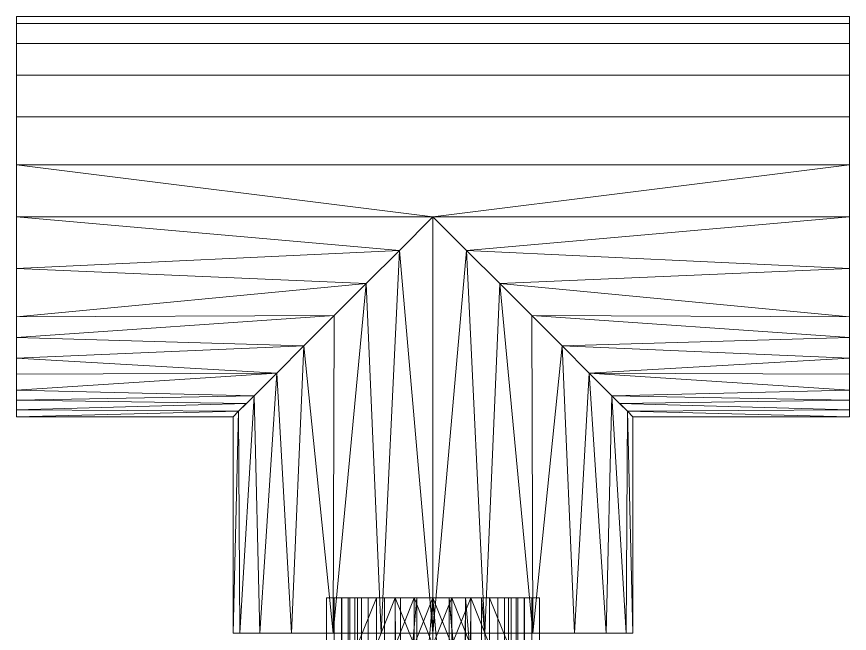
# Model space of a CAD drawing. Header units: inches. Extents: x -3326 to -59, y 8 to 1043.
# Drawn here: x -1382.99 to -1377.01, y 323.01 to 327.44 of the extents above; entities that cross this region are included whole.
import ezdxf

# ---------------------------------------------------------------- set-up
doc = ezdxf.new("R2010")
doc.units = ezdxf.units.IN
doc.header["$MEASUREMENT"] = 0
doc.layers.add('F-SPRN', color=10, linetype='Continuous', lineweight=9)
doc.layers.add('P-PIPE', color=10, linetype='Continuous', lineweight=9)

# ---------------------------------------------------------------- blocks, each defined once
blk = doc.blocks.new('Tee - Welded - Generic - Standard-1126622-05 - Fourth Level')
at = {"layer": 'P-PIPE'}
mesh = blk.add_polyface(dxfattribs=at)
corners = [(-2.9921, -1.437), (-2.9921, -1.388, 0.3719), (-2.9921, -1.2445, 0.7185), (-2.9921, -1.0161, 1.0161), (-2.9921, -0.7185, 1.2445), (-2.9921, -0.3719, 1.388), (-2.9921, 0, 1.437), (-2.9921, 0.3719, 1.388), (-2.9921, 0.7185, 1.2445), (-2.9921, 1.0161, 1.0161), (-2.9921, 1.2445, 0.7185), (-2.9921, 1.388, 0.3719), (-2.9921, 1.437), (-2.9921, 1.388, -0.3719), (-2.9921, 1.2445, -0.7185), (-2.9921, 1.0161, -1.0161), (-2.9921, 0.7185, -1.2445), (-2.9921, 0.3719, -1.388), (-2.9921, 0, -1.437), (-2.9921, -0.3719, -1.388), (-2.9921, -0.7185, -1.2445), (-2.9921, -1.0161, -1.0161), (-2.9921, -1.2445, -0.7185), (-2.9921, -1.388, -0.3719)]
mesh.append_faces([[corners[k] for k in face] for face in [(10, 7, 8, 9)]], dxfattribs={"vtx0": -1})
mesh.append_faces([[corners[k] for k in face] for face in [(0, 3, 6)]], dxfattribs={"vtx0": -1, "vtx1": -1, "vtx2": -1})
mesh.append_faces([[corners[k] for k in face] for face in [(13, 18, 22, 23)]], dxfattribs={"vtx0": -1, "vtx1": -1, "vtx3": -1})
mesh.append_faces([[corners[k] for k in face] for face in [(18, 21, 22), (13, 23, 0, 12)]], dxfattribs={"vtx0": -1, "vtx2": -1})
mesh.append_faces([[corners[k] for k in face] for face in [(6, 7, 12, 0)]], dxfattribs={"vtx1": -1, "vtx2": -1, "vtx3": -1})
mesh.append_faces([[corners[k] for k in face] for face in [(16, 17, 18, 15), (19, 20, 21, 18)]], dxfattribs={"vtx2": -1})
mesh.append_faces([[corners[k] for k in face] for face in [(13, 14, 15, 18), (10, 11, 12, 7)]], dxfattribs={"vtx2": -1, "vtx3": -1})
mesh.append_faces([[corners[k] for k in face] for face in [(0, 1, 2, 3), (3, 4, 5, 6)]], dxfattribs={"vtx3": -1})
mesh = blk.add_polyface(dxfattribs=at)
corners = [(-2.9921, 1.437), (-2.9921, 1.388, 0.3719), (-2.9921, 1.2445, 0.7185), (-2.9921, 1.0161, 1.0161), (-2.9921, 0.7185, 1.2445), (-2.9921, 0.3719, 1.388), (-2.9921, 0, 1.437), (-2.9921, -0.3719, 1.388), (-2.9921, -0.7185, 1.2445), (-2.9921, -1.0161, 1.0161), (-2.9921, -1.2445, 0.7185), (-2.9921, -1.388, 0.3719), (-2.9921, -1.437), (-1.437, -1.437), (-1.3968, -1.3968, 0.3377), (-1.2856, -1.2856, 0.642), (-1.1233, -1.1233, 0.8962), (-0.9274, -0.9274, 1.0977), (-0.7102, -0.7102, 1.2492), (-0.4797, -0.4797, 1.3546), (-0.2416, -0.2416, 1.4166), (0, 0, 1.437), (0.2416, -0.2416, 1.4166), (0.4797, -0.4797, 1.3546), (0.7102, -0.7102, 1.2492), (0.9274, -0.9274, 1.0977), (1.1233, -1.1233, 0.8962), (1.2856, -1.2856, 0.642), (1.3968, -1.3968, 0.3377), (1.437, -1.437), (2.9921, -1.437), (2.9921, -1.388, 0.3719), (2.9921, -1.2445, 0.7185), (2.9921, -1.0161, 1.0161), (2.9921, -0.7185, 1.2445), (2.9921, -0.3719, 1.388), (2.9921, 0, 1.437), (2.9921, 0.3719, 1.388), (2.9921, 0.7185, 1.2445), (2.9921, 1.0161, 1.0161), (2.9921, 1.2445, 0.7185), (2.9921, 1.388, 0.3719), (2.9921, 1.437), (-2.9921, -0.8673, 1.1303), (-2.9921, -1.1303, 0.8673), (-2.9921, -1.3163, 0.5452), (2.9921, -1.3163, 0.5452), (2.9921, -1.1303, 0.8673), (2.9921, -0.8673, 1.1303), (1.3412, -1.3412, 0.4898), (-1.3412, -1.3412, 0.4898)]
mesh.append_faces([[corners[k] for k in face] for face in [(14, 12, 13)]], dxfattribs={"vtx0": -1})
mesh.append_faces([[corners[k] for k in face] for face in [(34, 24, 48), (33, 26, 47), (26, 33, 25), (11, 50, 45), (15, 45, 50), (12, 14, 11), (9, 17, 43), (16, 10, 15), (24, 34, 23), (22, 36, 21), (20, 7, 19), (7, 20, 6), (18, 43, 17)]], dxfattribs={"vtx0": -1, "vtx1": -1})
mesh.append_faces([[corners[k] for k in face] for face in [(32, 26, 27), (25, 33, 48), (11, 14, 50), (18, 8, 43), (16, 44, 10), (46, 27, 49), (48, 24, 25), (31, 49, 28), (16, 9, 44), (23, 34, 35), (15, 10, 45), (21, 5, 6), (26, 32, 47)]], dxfattribs={"vtx0": -1, "vtx2": -1})
mesh.append_faces([[corners[k] for k in face] for face in [(21, 36, 37, 5)]], dxfattribs={"vtx0": -1, "vtx2": -1, "vtx3": -1})
mesh.append_faces([[corners[k] for k in face] for face in [(30, 31, 28), (31, 46, 49), (46, 32, 27), (16, 17, 9), (18, 19, 8), (35, 36, 22), (22, 23, 35), (20, 21, 6), (7, 8, 19)]], dxfattribs={"vtx1": -1, "vtx2": -1})
mesh.append_faces([[corners[k] for k in face] for face in [(39, 40, 2, 3), (40, 41, 1, 2), (37, 38, 4, 5), (38, 39, 3, 4)]], dxfattribs={"vtx1": -1, "vtx3": -1})
mesh.append_faces([[corners[k] for k in face] for face in [(28, 29, 30)]], dxfattribs={"vtx2": -1})
mesh.append_faces([[corners[k] for k in face] for face in [(41, 42, 0, 1)]], dxfattribs={"vtx3": -1})
mesh = blk.add_polyface(dxfattribs=at)
corners = [(-2.9921, -1.437), (-2.9921, -1.388, -0.3719), (-2.9921, -1.2445, -0.7185), (-2.9921, -1.0161, -1.0161), (-2.9921, -0.7185, -1.2445), (-2.9921, -0.3719, -1.388), (-2.9921, 0, -1.437), (-2.9921, 0.3719, -1.388), (-2.9921, 0.7185, -1.2445), (-2.9921, 1.0161, -1.0161), (-2.9921, 1.2445, -0.7185), (-2.9921, 1.388, -0.3719), (-2.9921, 1.437), (2.9921, 1.437), (2.9921, 1.388, -0.3719), (2.9921, 1.2445, -0.7185), (2.9921, 1.0161, -1.0161), (2.9921, 0.7185, -1.2445), (2.9921, 0.3719, -1.388), (2.9921, 0, -1.437), (2.9921, -0.3719, -1.388), (2.9921, -0.7185, -1.2445), (2.9921, -1.0161, -1.0161), (2.9921, -1.2445, -0.7185), (2.9921, -1.388, -0.3719), (2.9921, -1.437), (1.437, -1.437), (1.3968, -1.3968, -0.3377), (1.2856, -1.2856, -0.642), (1.1233, -1.1233, -0.8962), (0.9274, -0.9274, -1.0977), (0.7102, -0.7102, -1.2492), (0.4797, -0.4797, -1.3546), (0.2416, -0.2416, -1.4166), (0, 0, -1.437), (-0.2416, -0.2416, -1.4166), (-0.4797, -0.4797, -1.3546), (-0.7102, -0.7102, -1.2492), (-0.9274, -0.9274, -1.0977), (-1.1233, -1.1233, -0.8962), (-1.2856, -1.2856, -0.642), (-1.3968, -1.3968, -0.3377), (-1.437, -1.437), (-2.9921, -1.3163, -0.5452), (-2.9921, -1.1303, -0.8673), (-2.9921, -0.8673, -1.1303), (2.9921, -0.8673, -1.1303), (2.9921, -1.1303, -0.8673), (2.9921, -1.3163, -0.5452), (-1.3412, -1.3412, -0.4898), (1.3412, -1.3412, -0.4898)]
mesh.append_faces([[corners[k] for k in face] for face in [(33, 20, 32), (6, 35, 5), (31, 46, 30), (28, 48, 50), (38, 45, 37), (24, 50, 48), (3, 39, 44), (37, 4, 36), (1, 41, 0), (40, 2, 39)]], dxfattribs={"vtx0": -1, "vtx1": -1})
mesh.append_faces([[corners[k] for k in face] for face in [(11, 14, 15, 10), (38, 3, 45), (19, 33, 34), (1, 49, 41), (39, 2, 44), (36, 4, 5), (43, 40, 49), (31, 21, 46), (21, 31, 32), (24, 27, 50), (27, 24, 25), (23, 28, 29), (3, 38, 39), (28, 23, 48), (40, 43, 2), (29, 22, 47)]], dxfattribs={"vtx0": -1, "vtx2": -1})
mesh.append_faces([[corners[k] for k in face] for face in [(34, 6, 7, 18)]], dxfattribs={"vtx0": -1, "vtx2": -1, "vtx3": -1})
mesh.append_faces([[corners[k] for k in face] for face in [(26, 27, 25)]], dxfattribs={"vtx1": -1})
mesh.append_faces([[corners[k] for k in face] for face in [(19, 20, 33), (18, 19, 34), (20, 21, 32), (35, 36, 5), (34, 35, 6), (46, 22, 30), (29, 30, 22), (47, 23, 29), (45, 4, 37), (1, 43, 49)]], dxfattribs={"vtx1": -1, "vtx2": -1})
mesh.append_faces([[corners[k] for k in face] for face in [(15, 16, 9, 10), (16, 17, 8, 9), (17, 18, 7, 8)]], dxfattribs={"vtx1": -1, "vtx3": -1})
mesh.append_faces([[corners[k] for k in face] for face in [(12, 13, 14, 11), (41, 42, 0)]], dxfattribs={"vtx2": -1})
mesh = blk.add_polyface(dxfattribs=at)
corners = [(2.9921, -1.437), (2.9921, -1.388, -0.3719), (2.9921, -1.2445, -0.7185), (2.9921, -1.0161, -1.0161), (2.9921, -0.7185, -1.2445), (2.9921, -0.3719, -1.388), (2.9921, 0, -1.437), (2.9921, 0.3719, -1.388), (2.9921, 0.7185, -1.2445), (2.9921, 1.0161, -1.0161), (2.9921, 1.2445, -0.7185), (2.9921, 1.388, -0.3719), (2.9921, 1.437), (2.9921, 1.388, 0.3719), (2.9921, 1.2445, 0.7185), (2.9921, 1.0161, 1.0161), (2.9921, 0.7185, 1.2445), (2.9921, 0.3719, 1.388), (2.9921, 0, 1.437), (2.9921, -0.3719, 1.388), (2.9921, -0.7185, 1.2445), (2.9921, -1.0161, 1.0161), (2.9921, -1.2445, 0.7185), (2.9921, -1.388, 0.3719)]
mesh.append_faces([[corners[k] for k in face] for face in [(16, 14, 15)]], dxfattribs={"vtx0": -1})
mesh.append_faces([[corners[k] for k in face] for face in [(3, 6, 2)]], dxfattribs={"vtx0": -1, "vtx1": -1})
mesh.append_faces([[corners[k] for k in face] for face in [(18, 21, 11)]], dxfattribs={"vtx0": -1, "vtx1": -1, "vtx2": -1})
mesh.append_faces([[corners[k] for k in face] for face in [(6, 9, 21, 2), (18, 11, 14, 16)]], dxfattribs={"vtx0": -1, "vtx1": -1, "vtx2": -1, "vtx3": -1})
mesh.append_faces([[corners[k] for k in face] for face in [(21, 0, 1, 2)]], dxfattribs={"vtx0": -1, "vtx3": -1})
mesh.append_faces([[corners[k] for k in face] for face in [(17, 18, 16)]], dxfattribs={"vtx1": -1})
mesh.append_faces([[corners[k] for k in face] for face in [(12, 13, 14, 11), (22, 23, 0, 21), (19, 20, 21, 18)]], dxfattribs={"vtx2": -1})
mesh.append_faces([[corners[k] for k in face] for face in [(9, 10, 11, 21)]], dxfattribs={"vtx2": -1, "vtx3": -1})
mesh.append_faces([[corners[k] for k in face] for face in [(6, 7, 8, 9), (3, 4, 5, 6)]], dxfattribs={"vtx3": -1})
mesh = blk.add_polyface(dxfattribs=at)
corners = [(-1.437, -2.9921), (-1.388, -2.9921, 0.3719), (-1.2445, -2.9921, 0.7185), (-1.0161, -2.9921, 1.0161), (-0.7185, -2.9921, 1.2445), (-0.3719, -2.9921, 1.388), (0, -2.9921, 1.437), (0.3719, -2.9921, 1.388), (0.7185, -2.9921, 1.2445), (1.0161, -2.9921, 1.0161), (1.2445, -2.9921, 0.7185), (1.388, -2.9921, 0.3719), (1.437, -2.9921), (1.437, -1.437), (1.3968, -1.3968, 0.3377), (1.2856, -1.2856, 0.642), (1.1233, -1.1233, 0.8962), (0.9274, -0.9274, 1.0977), (0.7102, -0.7102, 1.2492), (0.4797, -0.4797, 1.3546), (0.2416, -0.2416, 1.4166), (0, 0, 1.437), (-0.2416, -0.2416, 1.4166), (-0.4797, -0.4797, 1.3546), (-0.7102, -0.7102, 1.2492), (-0.9274, -0.9274, 1.0977), (-1.1233, -1.1233, 0.8962), (-1.2856, -1.2856, 0.642), (-1.3968, -1.3968, 0.3377), (-1.437, -1.437)]
mesh.append_faces([[corners[k] for k in face] for face in [(1, 28, 0), (27, 2, 26), (23, 5, 22), (25, 4, 24), (8, 19, 7), (17, 9, 16)]], dxfattribs={"vtx0": -1, "vtx1": -1})
mesh.append_faces([[corners[k] for k in face] for face in [(26, 2, 3), (27, 1, 2), (23, 4, 5), (6, 21, 22), (22, 5, 6), (20, 6, 7), (16, 9, 10), (17, 8, 9), (14, 11, 12), (6, 20, 21)]], dxfattribs={"vtx0": -1, "vtx2": -1})
mesh.append_faces([[corners[k] for k in face] for face in [(13, 14, 12)]], dxfattribs={"vtx1": -1})
mesh.append_faces([[corners[k] for k in face] for face in [(3, 4, 25), (27, 28, 1), (25, 26, 3), (23, 24, 4), (10, 11, 15), (17, 18, 8), (19, 20, 7), (18, 19, 8), (15, 16, 10), (14, 15, 11)]], dxfattribs={"vtx1": -1, "vtx2": -1})
mesh.append_faces([[corners[k] for k in face] for face in [(28, 29, 0)]], dxfattribs={"vtx2": -1})
mesh = blk.add_polyface(dxfattribs=at)
corners = [(1.437, -2.9921), (1.388, -2.9921, -0.3719), (1.2445, -2.9921, -0.7185), (1.0161, -2.9921, -1.0161), (0.7185, -2.9921, -1.2445), (0.3719, -2.9921, -1.388), (0, -2.9921, -1.437), (-0.3719, -2.9921, -1.388), (-0.7185, -2.9921, -1.2445), (-1.0161, -2.9921, -1.0161), (-1.2445, -2.9921, -0.7185), (-1.388, -2.9921, -0.3719), (-1.437, -2.9921), (-1.437, -1.437), (-1.3968, -1.3968, -0.3377), (-1.2856, -1.2856, -0.642), (-1.1233, -1.1233, -0.8962), (-0.9274, -0.9274, -1.0977), (-0.7102, -0.7102, -1.2492), (-0.4797, -0.4797, -1.3546), (-0.2416, -0.2416, -1.4166), (0, 0, -1.437), (0.2416, -0.2416, -1.4166), (0.4797, -0.4797, -1.3546), (0.7102, -0.7102, -1.2492), (0.9274, -0.9274, -1.0977), (1.1233, -1.1233, -0.8962), (1.2856, -1.2856, -0.642), (1.3968, -1.3968, -0.3377), (1.437, -1.437)]
mesh.append_faces([[corners[k] for k in face] for face in [(1, 28, 0), (3, 26, 2), (27, 2, 26), (23, 5, 22), (25, 4, 24), (8, 19, 7), (17, 9, 16)]], dxfattribs={"vtx0": -1, "vtx1": -1})
mesh.append_faces([[corners[k] for k in face] for face in [(27, 1, 2), (23, 4, 5), (6, 21, 22), (22, 5, 6), (20, 6, 7), (16, 9, 10), (17, 8, 9), (14, 11, 12), (6, 20, 21)]], dxfattribs={"vtx0": -1, "vtx2": -1})
mesh.append_faces([[corners[k] for k in face] for face in [(29, 0, 28), (13, 14, 12)]], dxfattribs={"vtx1": -1})
mesh.append_faces([[corners[k] for k in face] for face in [(3, 4, 25), (27, 28, 1), (25, 26, 3), (23, 24, 4), (10, 11, 15), (17, 18, 8), (19, 20, 7), (18, 19, 8), (15, 16, 10), (14, 15, 11)]], dxfattribs={"vtx1": -1, "vtx2": -1})
mesh = blk.add_polyface(dxfattribs=at)
corners = [(-1.437, -2.9921), (-1.388, -2.9921, -0.3719), (-1.2445, -2.9921, -0.7185), (-1.0161, -2.9921, -1.0161), (-0.7185, -2.9921, -1.2445), (-0.3719, -2.9921, -1.388), (0, -2.9921, -1.437), (0.3719, -2.9921, -1.388), (0.7185, -2.9921, -1.2445), (1.0161, -2.9921, -1.0161), (1.2445, -2.9921, -0.7185), (1.388, -2.9921, -0.3719), (1.437, -2.9921), (1.388, -2.9921, 0.3719), (1.2445, -2.9921, 0.7185), (1.0161, -2.9921, 1.0161), (0.7185, -2.9921, 1.2445), (0.3719, -2.9921, 1.388), (0, -2.9921, 1.437), (-0.3719, -2.9921, 1.388), (-0.7185, -2.9921, 1.2445), (-1.0161, -2.9921, 1.0161), (-1.2445, -2.9921, 0.7185), (-1.388, -2.9921, 0.3719)]
mesh.append_faces([[corners[k] for k in face] for face in [(0, 22, 23)]], dxfattribs={"vtx0": -1})
mesh.append_faces([[corners[k] for k in face] for face in [(3, 6, 2), (16, 18, 14, 15)]], dxfattribs={"vtx0": -1, "vtx1": -1})
mesh.append_faces([[corners[k] for k in face] for face in [(2, 6, 9, 11)]], dxfattribs={"vtx0": -1, "vtx1": -1, "vtx2": -1, "vtx3": -1})
mesh.append_faces([[corners[k] for k in face] for face in [(0, 14, 21, 22)]], dxfattribs={"vtx0": -1, "vtx1": -1, "vtx3": -1})
mesh.append_faces([[corners[k] for k in face] for face in [(2, 11, 12)]], dxfattribs={"vtx0": -1, "vtx2": -1})
mesh.append_faces([[corners[k] for k in face] for face in [(17, 18, 16)]], dxfattribs={"vtx1": -1})
mesh.append_faces([[corners[k] for k in face] for face in [(18, 19, 14)]], dxfattribs={"vtx1": -1, "vtx2": -1})
mesh.append_faces([[corners[k] for k in face] for face in [(9, 10, 11)]], dxfattribs={"vtx2": -1})
mesh.append_faces([[corners[k] for k in face] for face in [(0, 1, 2, 14), (12, 13, 14, 2), (19, 20, 21, 14)]], dxfattribs={"vtx2": -1, "vtx3": -1})
mesh.append_faces([[corners[k] for k in face] for face in [(6, 7, 8, 9), (3, 4, 5, 6)]], dxfattribs={"vtx3": -1})
blk = doc.blocks.new('Victaulic-VicPress316-Elbow 90-45deg Style P568_P571 - Standard-523083-05 - Fourth Level')
at = {"layer": 'P-PIPE'}
mesh = blk.add_polyface(dxfattribs=at)
corners = [(-3.1815, -0.7665), (-3.1815, -0.542, 0.542), (-3.1815, 0, 0.7665), (-3.1815, 0.542, 0.542), (-3.1815, 0.7665), (-3.52, 0.7665), (-3.52, 0.542, 0.542), (-3.52, 0, 0.7665), (-3.52, -0.542, 0.542), (-3.52, -0.7665), (-3.1815, 0.6548, 0.2698), (-3.52, 0.6542, 0.271), (-3.52, 0.5981, 0.4065), (-3.1815, 0.271, 0.6542), (-3.52, 0.271, 0.6542), (-3.52, 0.1355, 0.7104), (-3.1815, -0.6542, 0.271), (-3.52, -0.6542, 0.271), (-3.52, -0.7106, 0.1349), (-3.52, -0.271, 0.6542), (-3.1815, -0.271, 0.6542), (-3.1815, -0.1355, 0.7104), (-3.52, 0.7104, 0.1355), (-3.1815, 0.7106, 0.1349), (-3.1815, 0.5984, 0.4059), (-3.1815, 0.4065, 0.5981), (-3.52, 0.4065, 0.5981), (-3.1815, 0.1355, 0.7104), (-3.1815, -0.5981, 0.4065), (-3.52, -0.5981, 0.4065), (-3.1815, -0.7104, 0.1355), (-3.52, -0.4065, 0.5981), (-3.1815, -0.4065, 0.5981), (-3.52, -0.1355, 0.7104)]
mesh.append_faces([[corners[k] for k in face] for face in [(5, 23, 4)]], dxfattribs={"vtx0": -1})
mesh.append_faces([[corners[k] for k in face] for face in [(22, 10, 23), (12, 3, 24), (18, 0, 30), (10, 22, 11), (24, 11, 12), (30, 17, 18)]], dxfattribs={"vtx0": -1, "vtx2": -1})
mesh.append_faces([[corners[k] for k in face] for face in [(12, 6, 3), (24, 10, 11), (30, 16, 17), (5, 22, 23)]], dxfattribs={"vtx1": -1, "vtx2": -1})
mesh.append_faces([[corners[k] for k in face] for face in [(2, 27, 15, 7), (6, 26, 25, 3), (7, 33, 21, 2), (29, 17, 16, 28), (8, 29, 28, 1), (1, 32, 31, 8), (27, 13, 14, 15), (26, 14, 13, 25), (32, 20, 19, 31), (33, 19, 20, 21)]], dxfattribs={"vtx1": -1, "vtx3": -1})
mesh.append_faces([[corners[k] for k in face] for face in [(18, 9, 0)]], dxfattribs={"vtx2": -1})
mesh = blk.add_polyface(dxfattribs=at)
corners = [(-3.1815, 0.7665), (-3.1815, 0.542, -0.542), (-3.1815, 0, -0.7665), (-3.1815, -0.542, -0.542), (-3.1815, -0.7665), (-3.52, -0.7665), (-3.52, -0.542, -0.542), (-3.52, 0, -0.7665), (-3.52, 0.542, -0.542), (-3.52, 0.7665), (-3.1815, -0.6548, -0.2698), (-3.52, -0.6542, -0.271), (-3.52, -0.5981, -0.4065), (-3.1815, -0.271, -0.6542), (-3.52, -0.271, -0.6542), (-3.52, -0.1355, -0.7104), (-3.1815, 0.6542, -0.271), (-3.52, 0.6542, -0.271), (-3.52, 0.7106, -0.1349), (-3.52, 0.271, -0.6542), (-3.1815, 0.271, -0.6542), (-3.1815, 0.1355, -0.7104), (-3.52, -0.7104, -0.1355), (-3.1815, -0.7106, -0.1349), (-3.1815, -0.5984, -0.4059), (-3.1815, -0.4065, -0.5981), (-3.52, -0.4065, -0.5981), (-3.1815, -0.1355, -0.7104), (-3.1815, 0.5981, -0.4065), (-3.52, 0.5981, -0.4065), (-3.1815, 0.7104, -0.1355), (-3.52, 0.4065, -0.5981), (-3.1815, 0.4065, -0.5981), (-3.52, 0.1355, -0.7104)]
mesh.append_faces([[corners[k] for k in face] for face in [(5, 23, 4)]], dxfattribs={"vtx0": -1})
mesh.append_faces([[corners[k] for k in face] for face in [(22, 10, 23), (18, 0, 30), (12, 3, 24), (10, 22, 11), (24, 11, 12), (30, 17, 18)]], dxfattribs={"vtx0": -1, "vtx2": -1})
mesh.append_faces([[corners[k] for k in face] for face in [(12, 6, 3), (24, 10, 11), (30, 16, 17), (5, 22, 23)]], dxfattribs={"vtx1": -1, "vtx2": -1})
mesh.append_faces([[corners[k] for k in face] for face in [(15, 7, 2, 27), (26, 14, 13, 25), (6, 26, 25, 3), (7, 33, 21, 2), (8, 29, 28, 1), (29, 17, 16, 28), (1, 32, 31, 8), (27, 13, 14, 15), (32, 20, 19, 31), (33, 19, 20, 21)]], dxfattribs={"vtx1": -1, "vtx3": -1})
mesh.append_faces([[corners[k] for k in face] for face in [(18, 9, 0)]], dxfattribs={"vtx2": -1})
mesh = blk.add_polyface(dxfattribs=at)
corners = [(-3.52, -0.7665), (-3.52, -0.542, 0.542), (-3.52, 0, 0.7665), (-3.52, 0.542, 0.542), (-3.52, 0.7665), (-3.52, 0.6575), (-3.52, 0.4649, 0.4649), (-3.52, 0, 0.6575), (-3.52, -0.4649, 0.4649), (-3.52, -0.6575)]
mesh.append_faces([[corners[k] for k in face] for face in [(8, 1, 2, 7)]], dxfattribs={"vtx0": -1, "vtx2": -1})
mesh.append_faces([[corners[k] for k in face] for face in [(2, 3, 6, 7)]], dxfattribs={"vtx1": -1, "vtx3": -1})
mesh.append_faces([[corners[k] for k in face] for face in [(9, 0, 1, 8)]], dxfattribs={"vtx2": -1})
mesh.append_faces([[corners[k] for k in face] for face in [(3, 4, 5, 6)]], dxfattribs={"vtx3": -1})
mesh = blk.add_polyface(dxfattribs=at)
corners = [(-3.52, 0.7665), (-3.52, 0.542, -0.542), (-3.52, 0, -0.7665), (-3.52, -0.542, -0.542), (-3.52, -0.7665), (-3.52, -0.6575), (-3.52, -0.4649, -0.4649), (-3.52, 0, -0.6575), (-3.52, 0.4649, -0.4649), (-3.52, 0.6575)]
mesh.append_faces([[corners[k] for k in face] for face in [(1, 8, 9, 0)]], dxfattribs={"vtx0": -1})
mesh.append_faces([[corners[k] for k in face] for face in [(8, 1, 2, 7)]], dxfattribs={"vtx0": -1, "vtx2": -1})
mesh.append_faces([[corners[k] for k in face] for face in [(6, 7, 2, 3)]], dxfattribs={"vtx1": -1, "vtx3": -1})
mesh.append_faces([[corners[k] for k in face] for face in [(3, 4, 5, 6)]], dxfattribs={"vtx3": -1})
mesh = blk.add_polyface(dxfattribs=at)
corners = [(-3.52, -0.6575), (-3.52, -0.4649, 0.4649), (-3.52, 0, 0.6575), (-3.52, 0.4649, 0.4649), (-3.52, 0.6575), (-2.221, 0.6575), (-2.221, 0.4649, 0.4649), (-2.221, 0, 0.6575), (-2.221, -0.4649, 0.4649), (-2.221, -0.6575), (-3.52, 0.2325, 0.5612), (-2.221, 0.2325, 0.5612), (-2.221, 0.3487, 0.5131), (-2.221, 0.565, 0.2234), (-3.52, 0.5612, 0.2325), (-3.52, 0.5131, 0.3487), (-3.52, -0.5612, 0.2325), (-2.221, -0.5612, 0.2325), (-2.221, -0.5131, 0.3487), (-3.52, -0.2325, 0.5612), (-2.221, -0.2325, 0.5612), (-2.221, -0.1162, 0.6094), (-3.52, 0.1162, 0.6094), (-2.221, 0.1162, 0.6094), (-3.52, 0.3487, 0.5131), (-2.221, 0.6112, 0.1117), (-3.52, 0.6094, 0.1162), (-2.221, 0.5149, 0.3442), (-2.221, -0.6112, 0.1117), (-3.52, -0.6094, 0.1162), (-3.52, -0.5131, 0.3487), (-2.221, -0.3487, 0.5131), (-3.52, -0.3487, 0.5131), (-3.52, -0.1162, 0.6094)]
mesh.append_faces([[corners[k] for k in face] for face in [(27, 14, 13), (15, 6, 3), (28, 29, 17)]], dxfattribs={"vtx0": -1, "vtx1": -1})
mesh.append_faces([[corners[k] for k in face] for face in [(3, 6, 12, 24), (28, 0, 29), (27, 15, 14), (11, 10, 24, 12)]], dxfattribs={"vtx0": -1, "vtx2": -1})
mesh.append_faces([[corners[k] for k in face] for face in [(26, 4, 25), (29, 16, 17), (14, 26, 13), (25, 13, 26), (27, 6, 15)]], dxfattribs={"vtx1": -1, "vtx2": -1})
mesh.append_faces([[corners[k] for k in face] for face in [(19, 33, 21, 20), (22, 10, 11, 23), (8, 18, 30, 1), (33, 2, 7, 21), (23, 7, 2, 22), (32, 19, 20, 31), (16, 30, 18, 17), (1, 32, 31, 8)]], dxfattribs={"vtx1": -1, "vtx3": -1})
mesh.append_faces([[corners[k] for k in face] for face in [(4, 5, 25), (28, 9, 0)]], dxfattribs={"vtx2": -1})
mesh = blk.add_polyface(dxfattribs=at)
corners = [(-3.52, 0.6575), (-3.52, 0.4649, -0.4649), (-3.52, 0, -0.6575), (-3.52, -0.4649, -0.4649), (-3.52, -0.6575), (-2.221, -0.6575), (-2.221, -0.4649, -0.4649), (-2.221, 0, -0.6575), (-2.221, 0.4649, -0.4649), (-2.221, 0.6575), (-3.52, -0.5612, -0.2325), (-2.221, -0.5612, -0.2325), (-2.221, -0.6112, -0.1117), (-2.221, -0.2325, -0.5612), (-3.52, -0.2325, -0.5612), (-3.52, -0.1162, -0.6094), (-3.52, 0.5612, -0.2325), (-2.221, 0.5612, -0.2325), (-2.221, 0.5131, -0.3487), (-3.52, 0.2325, -0.5612), (-2.221, 0.2325, -0.5612), (-2.221, 0.1162, -0.6094), (-3.52, -0.5131, -0.3487), (-2.221, -0.5131, -0.3487), (-3.52, -0.6094, -0.1162), (-3.52, -0.3487, -0.5131), (-2.221, -0.3487, -0.5131), (-2.221, -0.1162, -0.6094), (-2.221, 0.6112, -0.1117), (-3.52, 0.6094, -0.1162), (-3.52, 0.5131, -0.3487), (-2.221, 0.3487, -0.5131), (-3.52, 0.3487, -0.5131), (-3.52, 0.1162, -0.6094)]
mesh.append_faces([[corners[k] for k in face] for face in [(28, 29, 17)]], dxfattribs={"vtx0": -1, "vtx1": -1})
mesh.append_faces([[corners[k] for k in face] for face in [(11, 10, 24), (28, 0, 29)]], dxfattribs={"vtx0": -1, "vtx2": -1})
mesh.append_faces([[corners[k] for k in face] for face in [(29, 16, 17), (24, 4, 12), (12, 11, 24)]], dxfattribs={"vtx1": -1, "vtx2": -1})
mesh.append_faces([[corners[k] for k in face] for face in [(8, 18, 30, 1), (23, 6, 3, 22), (27, 7, 2, 15), (26, 13, 14, 25), (22, 10, 11, 23), (6, 26, 25, 3), (19, 33, 21, 20), (33, 2, 7, 21), (13, 27, 15, 14), (16, 30, 18, 17), (32, 19, 20, 31), (1, 32, 31, 8)]], dxfattribs={"vtx1": -1, "vtx3": -1})
mesh.append_faces([[corners[k] for k in face] for face in [(4, 5, 12), (28, 9, 0)]], dxfattribs={"vtx2": -1})

msp = doc.modelspace()

# ---------------------------------------------------------------- linework, layer by layer
at = {"layer": 'F-SPRN', "color": 1}
for p, q in [((-1382.9921, 326, 964), (-1377.0079, 326, 964)), ((-1380, 323.0079, 964), (-1380, 326, 964))]:
    msp.add_line(p, q, dxfattribs=at)

# ---------------------------------------------------------------- block references
msp.add_blockref('Tee - Welded - Generic - Standard-1126622-05 - Fourth Level', (-1380, 326, 964), dxfattribs=at)
at = {"layer": 'F-SPRN', "color": 1, "extrusion": (1, 0, 0), "rotation": 180}
msp.add_blockref('Victaulic-VicPress316-Elbow 90-45deg Style P568_P571 - Standard-523083-05 - Fourth Level', (319.7428, 964, -1380), dxfattribs=at)

doc.saveas('drawing.dxf')
